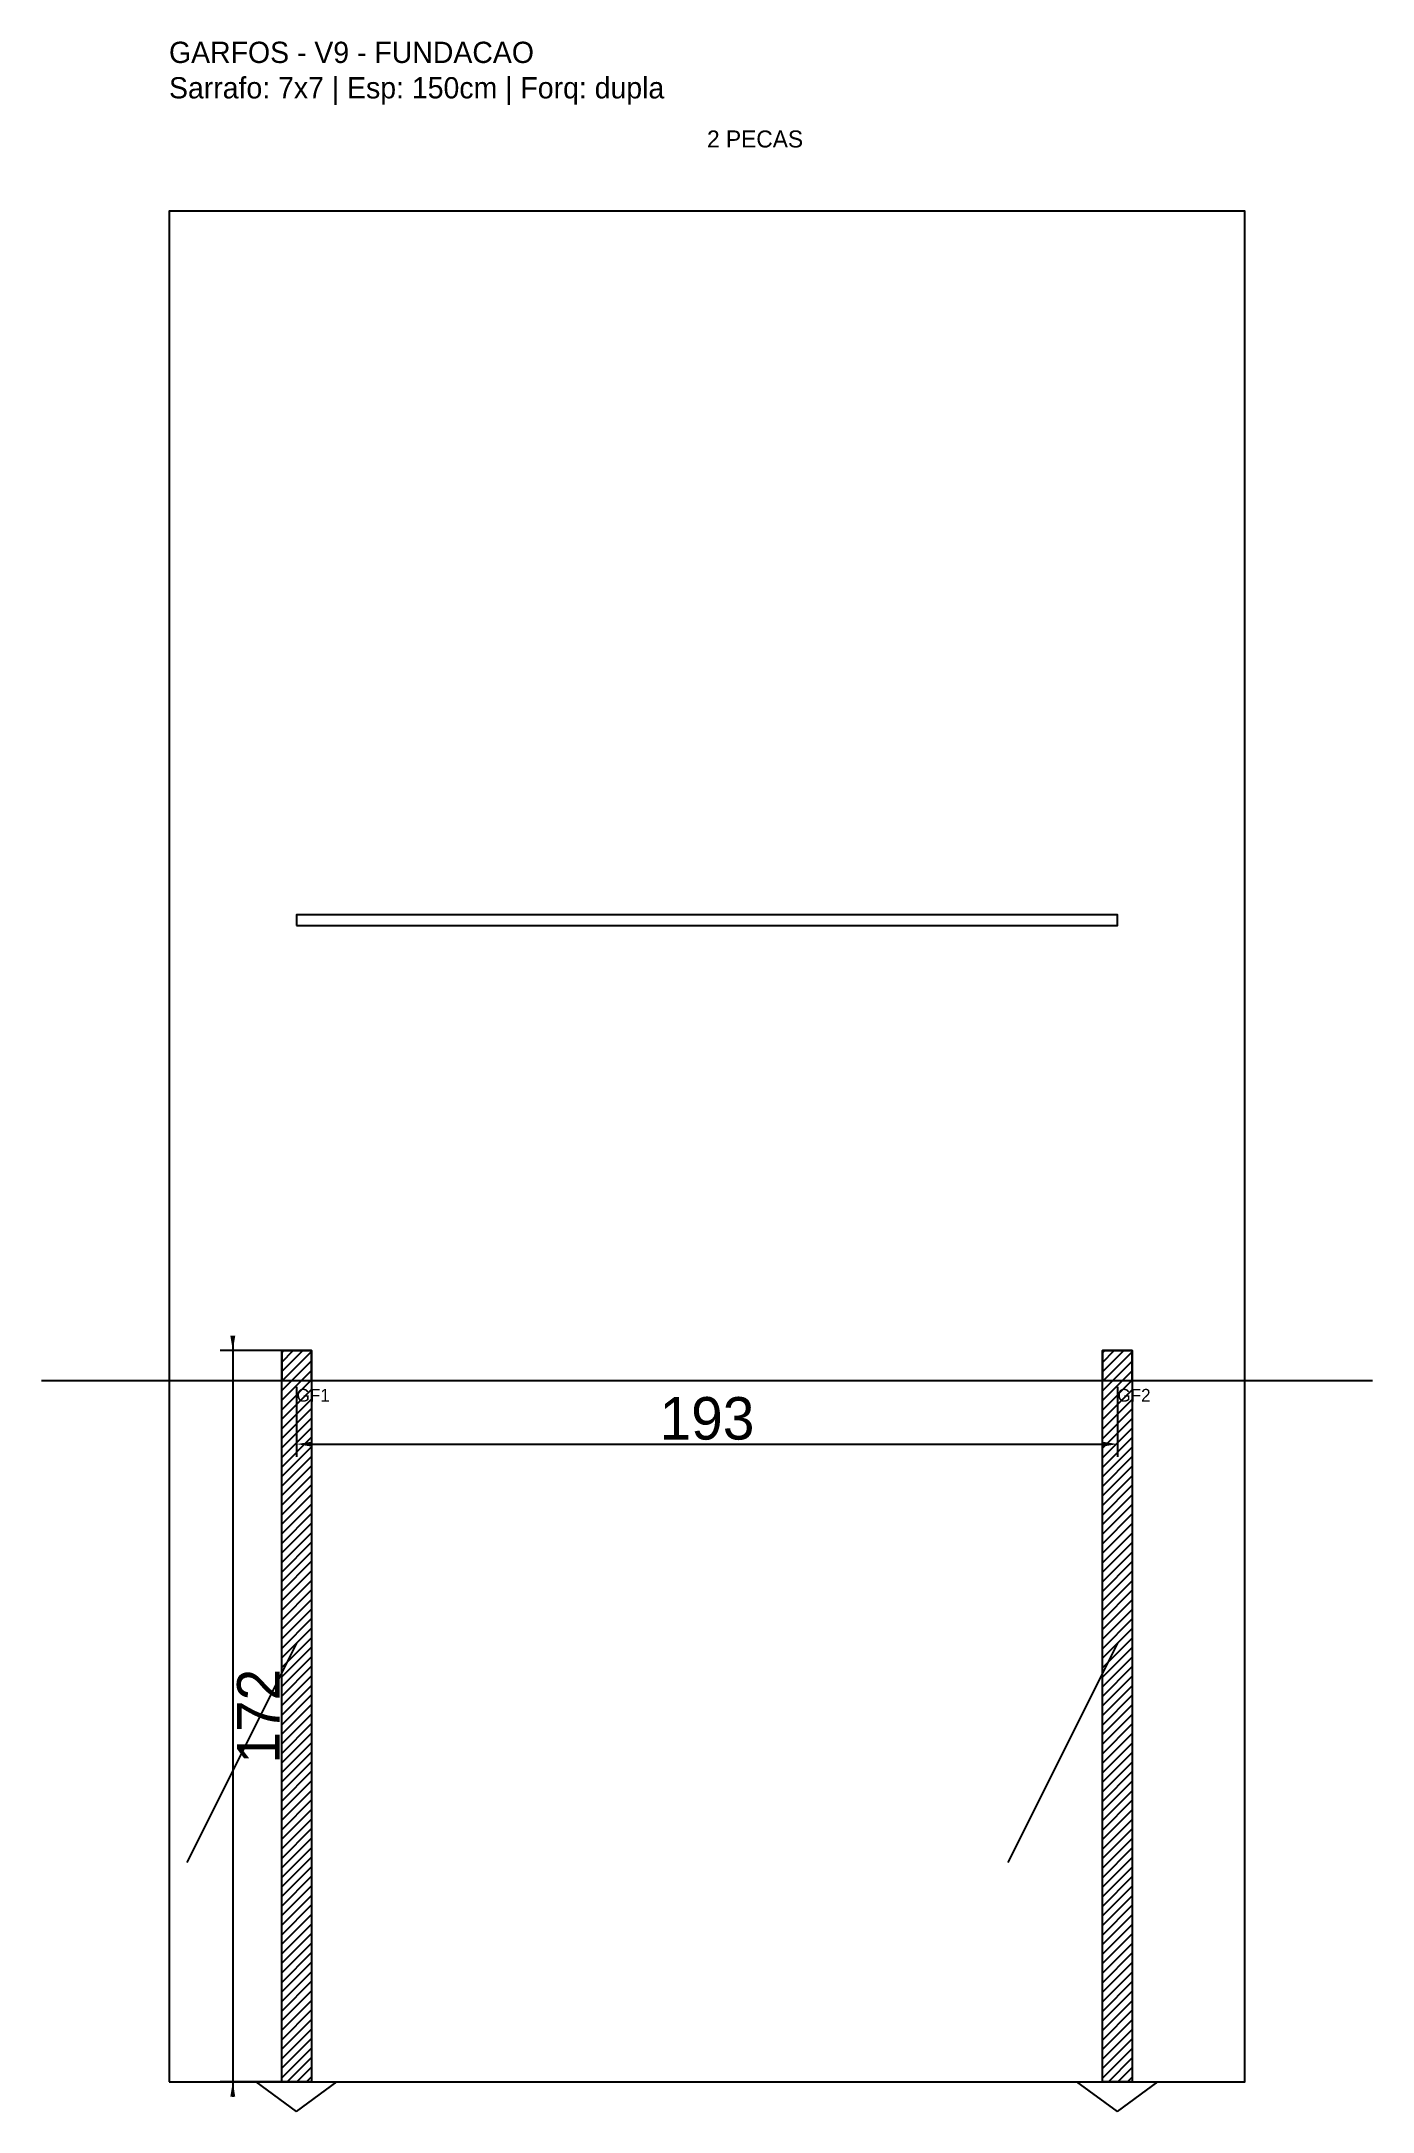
# Model space of a CAD drawing. Header units: metres. Extents: x -30 to 283, y -179 to 308.
import ezdxf

# ---------------------------------------------------------------- set-up
doc = ezdxf.new("R2010")
doc.units = ezdxf.units.M
for name, color, linetype in [('BARRA_ANCORAGEM', 1, 'Continuous'), ('COTA', 241, 'Continuous'), ('GARFOS OK', 3, 'Continuous'), ('NOME DA VIGA', 6, 'Continuous'), ('SARR_7x7', 40, 'Continuous'), ('TIRAS REESCORAMENTO', 252, 'Continuous'), ('VIGAS', 3, 'Continuous')]:
    doc.layers.add(name, color=color, linetype=linetype)
doc.dimstyles.new('EZ DXF', dxfattribs={"dimtxt": 10, "dimasz": 3.5, "dimexe": 3, "dimexo": 1.5, "dimgap": 1, "dimtad": 1, "dimdec": 1, "dimdsep": 46, "dimcen": 2.5, "dimazin": 3, "dimtfac": 1, "dimtmove": 0, "dimatfit": 3})

msp = doc.modelspace()

# ---------------------------------------------------------------- hatches: boundary and pattern name
at = {"layer": 'COTA'}
h = msp.add_hatch(dxfattribs=at)
h.set_pattern_fill('ANSI31', scale=0.5)
h.paths.add_polyline_path([(26.5, 0), (33.5, 0), (33.5, -172), (26.5, -172)])
h = msp.add_hatch(dxfattribs=at)
h.set_pattern_fill('ANSI31', scale=0.5)
h.paths.add_polyline_path([(219.5, 0), (226.5, 0), (226.5, -172), (219.5, -172)])

# ---------------------------------------------------------------- linework, layer by layer
at = {"layer": 'BARRA_ANCORAGEM'}
for p, q in [((30, -68.8), (4.2, -120.4)), ((223, -68.8), (197.2, -120.4))]:
    msp.add_line(p, q, dxfattribs=at)
at = {"layer": 'GARFOS OK', "linetype": 'CONTINUOUS'}
msp.add_line((-30, -7), (283, -7), dxfattribs=at)
at = {"layer": 'GARFOS OK'}
for p, q in [((30, -179), (20.5, -172)), ((20.5, -172), (39.5, -172)), ((30, -179), (39.5, -172)), ((223, -179), (213.5, -172)), ((213.5, -172), (232.5, -172)), ((223, -179), (232.5, -172))]:
    msp.add_line(p, q, dxfattribs=at)
for points in [[(26.5, 0), (33.5, 0), (33.5, -172), (26.5, -172), (26.5, 0)], [(219.5, 0), (226.5, 0), (226.5, -172), (219.5, -172), (219.5, 0)]]:
    msp.add_lwpolyline(points, dxfattribs=at)
at = {"layer": 'SARR_7x7'}
for points in [[(26.5, -7), (33.5, -7), (33.5, 0), (26.5, 0), (26.5, -7)], [(219.5, -7), (226.5, -7), (226.5, 0), (219.5, 0), (219.5, -7)]]:
    msp.add_lwpolyline(points, dxfattribs=at)
at = {"layer": 'TIRAS REESCORAMENTO'}
msp.add_lwpolyline([(30, 100), (223, 100), (223, 102.5), (30, 102.5), (30, 100)], dxfattribs=at)
at = {"layer": 'VIGAS'}
msp.add_lwpolyline([(0, -172), (253, -172), (253, 268), (0, 268), (0, -172)], dxfattribs=at)

# ---------------------------------------------------------------- texts
at = {"layer": 'NOME DA VIGA'}
for s, height, p in [('2 PECAS', 4, (126.5, 283)), ('GF1', 3, (30, -12)), ('GF2', 3, (223, -12))]:
    msp.add_text(s, height=height, dxfattribs=at).set_placement(p)
at = {"layer": 'NOME DA VIGA', "insert": (0, 293), "char_height": 5, "attachment_point": 7}
msp.add_mtext('GARFOS - V9 - FUNDACAO\\PSarrafo: 7x7 | Esp: 150cm | Forq: dupla', dxfattribs=at)

# ---------------------------------------------------------------- dimensions: what is measured, and where the dimension line sits
at = {"layer": 'COTA'}
msp.add_linear_dim(base=(15, 0), p1=(30, 0), p2=(30, -172), angle=90, dimstyle='EZ DXF', dxfattribs=at).render()
msp.add_linear_dim(base=(30, -22), p1=(30, -7), p2=(223, -7), dimstyle='EZ DXF', dxfattribs=at).render()

doc.saveas('drawing.dxf')
